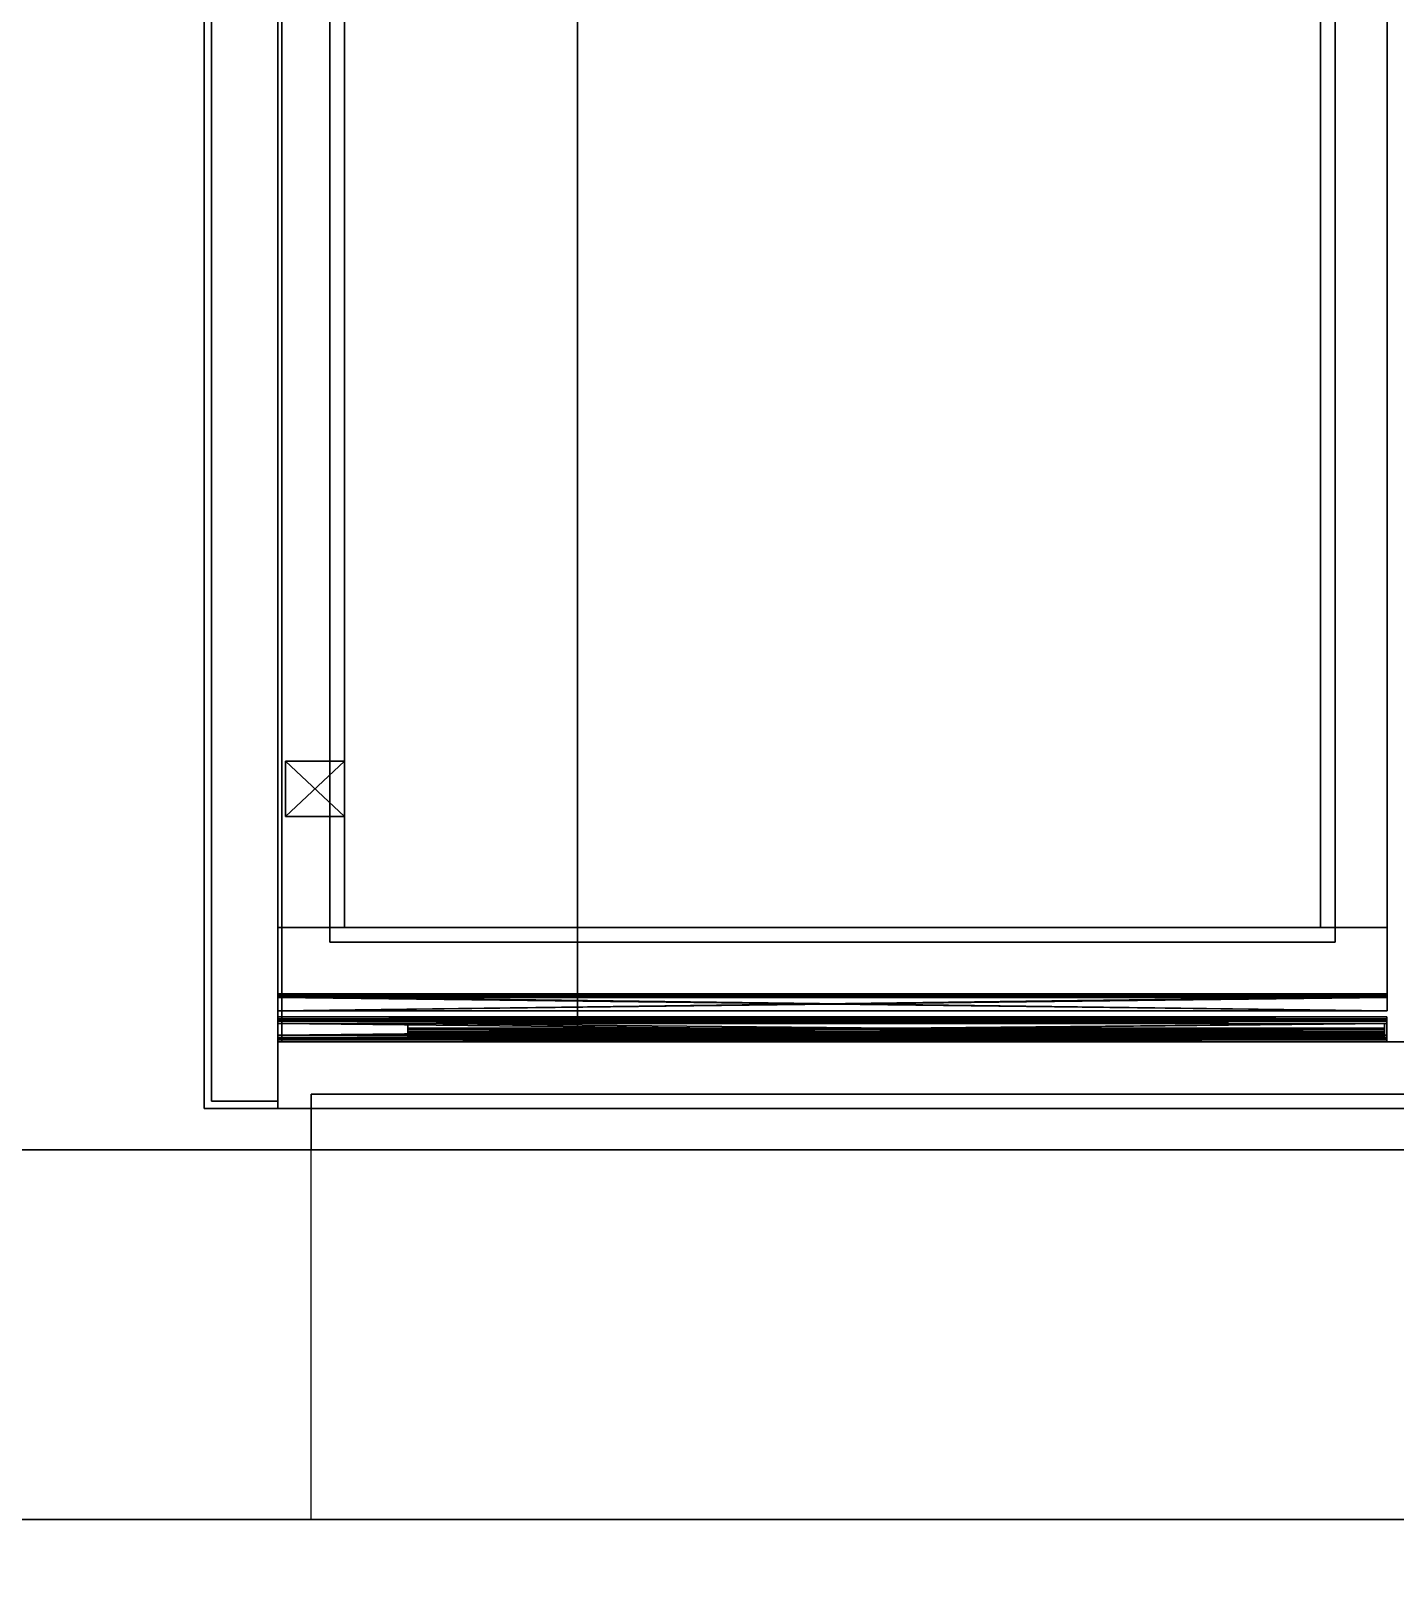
# Model space of a CAD drawing. Extents: x 0 to 4956, y -4930 to 0.
# Drawn here: x 4399.1 to 4768.2, y -4295.8 to -3878.3 of the extents above; entities that cross this region are included whole.
import ezdxf

# ---------------------------------------------------------------- set-up
doc = ezdxf.new("R2010")
doc.units = 0
for name, color, linetype in [('LAYER0', 7, 'CONTINUOUS'), ('LAYER1225', 45, 'CONTINUOUS'), ('LAYER1234', 45, 'CONTINUOUS'), ('LAYER1244', 45, 'CONTINUOUS'), ('LAYER1246', 45, 'CONTINUOUS'), ('LAYER1248', 45, 'CONTINUOUS'), ('LAYER1249', 7, 'CONTINUOUS'), ('LAYER1250', 7, 'CONTINUOUS'), ('LAYER1251', 253, 'CONTINUOUS'), ('LAYER1256', 7, 'CONTINUOUS'), ('LAYER1257', 254, 'CONTINUOUS'), ('LAYER1259', 7, 'CONTINUOUS'), ('LAYER1260', 7, 'CONTINUOUS'), ('LAYER27', 7, 'CONTINUOUS'), ('LAYER89', 7, 'CONTINUOUS')]:
    doc.layers.add(name, color=color, linetype=linetype)

msp = doc.modelspace()

# ---------------------------------------------------------------- linework, layer by layer
at = {"layer": 'LAYER0', "invisible_edges": 1}
for points in [[(4956, 0), (0, -4930), (0, 0), (4956, 0)], [(4956, -4930, 5), (0, 0, 5), (0, -4930, 5), (4956, -4930, 5)], [(0, 0, 5), (4956, -4930, 5), (4956, 0, 5), (0, 0, 5)], [(0, -4930), (4956, 0), (4956, -4930), (0, -4930)]]:
    msp.add_3dface(points, dxfattribs=at)
at = {"layer": 'LAYER1225', "invisible_edges": 1}
for points in [[(4816, -4169.844, 555), (4446, -3469.844, 555), (4816, -3469.844, 555), (4816, -4169.844, 555)], [(4446, -3469.844, 555), (4816, -4169.844, 555), (4446, -4169.844, 555), (4446, -3469.844, 555)], [(4446, -4169.844, 573), (4446, -3469.844, 555), (4446, -4169.844, 555), (4446, -4169.844, 573)], [(4446, -3469.844, 555), (4446, -4169.844, 573), (4446, -3469.844, 573), (4446, -3469.844, 555)], [(4446, -4169.844, 573), (4816, -3469.844, 573), (4446, -3469.844, 573), (4446, -4169.844, 573)], [(4816, -3469.844, 573), (4446, -4169.844, 573), (4816, -4169.844, 573), (4816, -3469.844, 573)], [(4816, -4169.844, 555), (4446, -4169.844, 573), (4446, -4169.844, 555), (4816, -4169.844, 555)], [(4446, -4169.844, 573), (4816, -4169.844, 555), (4816, -4169.844, 573), (4446, -4169.844, 573)]]:
    msp.add_3dface(points, dxfattribs=at)
at = {"layer": 'LAYER1234', "invisible_edges": 1}
for points in [[(4816, -4151.844, 306), (4466, -3487.844, 306), (4816, -3487.844, 306), (4816, -4151.844, 306)], [(4466, -3487.844, 306), (4816, -4151.844, 306), (4466, -4151.844, 306), (4466, -3487.844, 306)], [(4466, -4151.844, 324), (4466, -3487.844, 306), (4466, -4151.844, 306), (4466, -4151.844, 324)], [(4466, -3487.844, 306), (4466, -4151.844, 324), (4466, -3487.844, 324), (4466, -3487.844, 306)], [(4466, -4151.844, 324), (4816, -3487.844, 324), (4466, -3487.844, 324), (4466, -4151.844, 324)], [(4816, -3487.844, 324), (4466, -4151.844, 324), (4816, -4151.844, 324), (4816, -3487.844, 324)], [(4816, -4151.844, 306), (4466, -4151.844, 324), (4466, -4151.844, 306), (4816, -4151.844, 306)], [(4466, -4151.844, 324), (4816, -4151.844, 306), (4816, -4151.844, 324), (4466, -4151.844, 324)]]:
    msp.add_3dface(points, dxfattribs=at)
at = {"layer": 'LAYER1244', "invisible_edges": 1}
for points in [[(4816, -4151.844, 305), (4466, -4151.844, 555), (4816, -4151.844, 555), (4816, -4151.844, 305)], [(4466, -4151.844, 555), (4816, -4151.844, 305), (4466, -4151.844, 305), (4466, -4151.844, 555)], [(4816, -4151.844, 305), (4466, -4169.844, 305), (4466, -4151.844, 305), (4816, -4151.844, 305)], [(4466, -4169.844, 305), (4816, -4151.844, 305), (4816, -4169.844, 305), (4466, -4169.844, 305)], [(4466, -4169.844, 305), (4466, -4151.844, 555), (4466, -4151.844, 305), (4466, -4169.844, 305)], [(4466, -4151.844, 555), (4466, -4169.844, 305), (4466, -4169.844, 555), (4466, -4151.844, 555)], [(4816, -4169.844, 555), (4466, -4151.844, 555), (4466, -4169.844, 555), (4816, -4169.844, 555)], [(4466, -4151.844, 555), (4816, -4169.844, 555), (4816, -4151.844, 555), (4466, -4151.844, 555)], [(4466, -4169.844, 305), (4816, -4169.844, 555), (4466, -4169.844, 555), (4466, -4169.844, 305)], [(4816, -4169.844, 555), (4466, -4169.844, 305), (4816, -4169.844, 305), (4816, -4169.844, 555)]]:
    msp.add_3dface(points, dxfattribs=at)
at = {"layer": 'LAYER1246', "invisible_edges": 1}
for points in [[(4547, -4151.844, 536.5), (4467, -3487.844, 536.5), (4547, -3487.844, 536.5), (4547, -4151.844, 536.5)], [(4467, -3487.844, 536.5), (4547, -4151.844, 536.5), (4467, -4151.844, 536.5), (4467, -3487.844, 536.5)], [(4467, -4151.844, 554.5), (4467, -3487.844, 536.5), (4467, -4151.844, 536.5), (4467, -4151.844, 554.5)], [(4467, -3487.844, 536.5), (4467, -4151.844, 554.5), (4467, -3487.844, 554.5), (4467, -3487.844, 536.5)], [(4467, -4151.844, 554.5), (4547, -3487.844, 554.5), (4467, -3487.844, 554.5), (4467, -4151.844, 554.5)], [(4547, -3487.844, 554.5), (4467, -4151.844, 554.5), (4547, -4151.844, 554.5), (4547, -3487.844, 554.5)], [(4547, -3487.844, 554.5), (4547, -4151.844, 536.5), (4547, -3487.844, 536.5), (4547, -3487.844, 554.5)], [(4547, -4151.844, 536.5), (4547, -3487.844, 554.5), (4547, -4151.844, 554.5), (4547, -4151.844, 536.5)], [(4547, -4151.844, 536.5), (4467, -4151.844, 554.5), (4467, -4151.844, 536.5), (4547, -4151.844, 536.5)], [(4467, -4151.844, 554.5), (4547, -4151.844, 536.5), (4547, -4151.844, 554.5), (4467, -4151.844, 554.5)]]:
    msp.add_3dface(points, dxfattribs=at)
at = {"layer": 'LAYER1248', "invisible_edges": 1}
for points in [[(4448, -3471.844, 308), (4466, -4167.844, 308), (4448, -4167.844, 308), (4448, -3471.844, 308)], [(4466, -4167.844, 308), (4448, -3471.844, 308), (4466, -3471.844, 308), (4466, -4167.844, 308)], [(4466, -3471.844, 551), (4448, -4167.844, 551), (4466, -4167.844, 551), (4466, -3471.844, 551)], [(4448, -4167.844, 551), (4466, -3471.844, 551), (4448, -3471.844, 551), (4448, -4167.844, 551)], [(4448, -4167.844, 551), (4448, -3471.844, 308), (4448, -4167.844, 308), (4448, -4167.844, 551)], [(4448, -3471.844, 308), (4448, -4167.844, 551), (4448, -3471.844, 551), (4448, -3471.844, 308)], [(4466, -3471.844, 551), (4466, -4167.844, 308), (4466, -3471.844, 308), (4466, -3471.844, 551)], [(4466, -4167.844, 308), (4466, -3471.844, 551), (4466, -4167.844, 551), (4466, -4167.844, 308)], [(4448, -4167.844, 551), (4466, -4167.844, 308), (4466, -4167.844, 551), (4448, -4167.844, 551)], [(4466, -4167.844, 308), (4448, -4167.844, 551), (4448, -4167.844, 308), (4466, -4167.844, 308)]]:
    msp.add_3dface(points, dxfattribs=at)
at = {"layer": 'LAYER1249', "invisible_edges": 1}
for points in [[(4748, -4120.844, 330), (4766, -3518.844, 330), (4766, -4120.844, 330), (4748, -4120.844, 330)], [(4766, -3518.844, 330), (4748, -4120.844, 330), (4748, -3518.844, 330), (4766, -3518.844, 330)], [(4748, -3518.844, 530), (4766, -4120.844, 530), (4766, -3518.844, 530), (4748, -3518.844, 530)], [(4766, -4120.844, 530), (4748, -3518.844, 530), (4748, -4120.844, 530), (4766, -4120.844, 530)], [(4748, -4120.844, 330), (4748, -3518.844, 530), (4748, -3518.844, 330), (4748, -4120.844, 330)], [(4748, -3518.844, 530), (4748, -4120.844, 330), (4748, -4120.844, 530), (4748, -3518.844, 530)], [(4766, -4120.844, 530), (4766, -3518.844, 330), (4766, -3518.844, 530), (4766, -4120.844, 530)], [(4766, -3518.844, 330), (4766, -4120.844, 530), (4766, -4120.844, 330), (4766, -3518.844, 330)], [(4766, -4120.844, 530), (4748, -4120.844, 330), (4766, -4120.844, 330), (4766, -4120.844, 530)], [(4748, -4120.844, 330), (4766, -4120.844, 530), (4748, -4120.844, 530), (4748, -4120.844, 330)]]:
    msp.add_3dface(points, dxfattribs=at)
at = {"layer": 'LAYER1250', "invisible_edges": 1}
for points in [[(4466, -3518.844, 530), (4466, -4120.844, 330), (4466, -4120.844, 530), (4466, -3518.844, 530)], [(4466, -4120.844, 330), (4466, -3518.844, 530), (4466, -3518.844, 330), (4466, -4120.844, 330)], [(4484, -3518.844, 330), (4466, -4120.844, 330), (4466, -3518.844, 330), (4484, -3518.844, 330)], [(4466, -4120.844, 330), (4484, -3518.844, 330), (4484, -4120.844, 330), (4466, -4120.844, 330)], [(4484, -4120.844, 530), (4466, -3518.844, 530), (4466, -4120.844, 530), (4484, -4120.844, 530)], [(4466, -3518.844, 530), (4484, -4120.844, 530), (4484, -3518.844, 530), (4466, -3518.844, 530)], [(4484, -3518.844, 330), (4484, -4120.844, 530), (4484, -4120.844, 330), (4484, -3518.844, 330)], [(4484, -4120.844, 530), (4484, -3518.844, 330), (4484, -3518.844, 530), (4484, -4120.844, 530)], [(4484, -4120.844, 530), (4466, -4120.844, 330), (4484, -4120.844, 330), (4484, -4120.844, 530)], [(4466, -4120.844, 330), (4484, -4120.844, 530), (4466, -4120.844, 530), (4466, -4120.844, 330)]]:
    msp.add_3dface(points, dxfattribs=at)
at = {"layer": 'LAYER1251'}
for points in [[(4468, -4090.844, 415), (4468, -4075.844, 415), (4484, -4090.844, 415), (4468, -4090.844, 415)], [(4484, -4090.844, 415), (4468, -4075.844, 415), (4484, -4075.844, 415), (4484, -4090.844, 415)], [(4484, -4090.844, 430), (4484, -4075.844, 430), (4468, -4090.844, 430), (4484, -4090.844, 430)], [(4468, -4090.844, 430), (4484, -4075.844, 430), (4468, -4075.844, 430), (4468, -4090.844, 430)], [(4468, -4090.844, 415), (4468, -4090.844, 430), (4468, -4075.844, 415), (4468, -4090.844, 415)], [(4468, -4075.844, 415), (4468, -4090.844, 430), (4468, -4075.844, 430), (4468, -4075.844, 415)], [(4468, -4075.844, 415), (4468, -4075.844, 430), (4484, -4075.844, 415), (4468, -4075.844, 415)], [(4484, -4075.844, 415), (4468, -4075.844, 430), (4484, -4075.844, 430), (4484, -4075.844, 415)], [(4484, -4090.844, 415), (4484, -4075.844, 415), (4484, -4090.844, 430), (4484, -4090.844, 415)], [(4484, -4090.844, 430), (4484, -4075.844, 415), (4484, -4075.844, 430), (4484, -4090.844, 430)], [(4484, -4090.844, 415), (4484, -4090.844, 430), (4468, -4090.844, 415), (4484, -4090.844, 415)], [(4468, -4090.844, 415), (4484, -4090.844, 430), (4468, -4090.844, 430), (4468, -4090.844, 415)]]:
    msp.add_3dface(points, dxfattribs=at)
at = {"layer": 'LAYER1256', "invisible_edges": 1}
for points in [[(4466, -4138.844, 530), (4466, -4120.844, 330), (4466, -4138.844, 330), (4466, -4138.844, 530)], [(4466, -4120.844, 330), (4466, -4138.844, 530), (4466, -4120.844, 530), (4466, -4120.844, 330)], [(4466, -4120.844, 330), (4766, -4138.844, 330), (4466, -4138.844, 330), (4466, -4120.844, 330)], [(4766, -4138.844, 330), (4466, -4120.844, 330), (4766, -4120.844, 330), (4766, -4138.844, 330)], [(4766, -4120.844, 530), (4466, -4138.844, 530), (4766, -4138.844, 530), (4766, -4120.844, 530)], [(4466, -4138.844, 530), (4766, -4120.844, 530), (4466, -4120.844, 530), (4466, -4138.844, 530)], [(4466, -4120.844, 330), (4766, -4120.844, 530), (4766, -4120.844, 330), (4466, -4120.844, 330)], [(4766, -4120.844, 530), (4466, -4120.844, 330), (4466, -4120.844, 530), (4766, -4120.844, 530)], [(4766, -4120.844, 530), (4766, -4138.844, 330), (4766, -4120.844, 330), (4766, -4120.844, 530)], [(4766, -4138.844, 330), (4766, -4120.844, 530), (4766, -4138.844, 530), (4766, -4138.844, 330)], [(4466, -4138.844, 530), (4766, -4138.844, 330), (4766, -4138.844, 530), (4466, -4138.844, 530)], [(4766, -4138.844, 330), (4466, -4138.844, 530), (4466, -4138.844, 330), (4766, -4138.844, 330)]]:
    msp.add_3dface(points, dxfattribs=at)
at = {"layer": 'LAYER1257'}
for points in [[(4466, -4138.894, 419.3), (4766, -4138.894, 419.3), (4766, -4139.094, 418.74), (4466, -4138.894, 419.3)], [(4466, -4138.894, 419.3), (4766, -4139.094, 418.74), (4466, -4139.094, 418.74), (4466, -4138.894, 419.3)], [(4466, -4139.094, 441.74), (4766, -4139.094, 441.74), (4766, -4138.894, 441.19), (4466, -4139.094, 441.74)], [(4466, -4139.094, 441.74), (4766, -4138.894, 441.19), (4466, -4138.894, 441.19), (4466, -4139.094, 441.74)], [(4466, -4138.894, 419.3), (4466, -4138.894, 441.19), (4766, -4138.894, 441.19), (4466, -4138.894, 419.3)], [(4466, -4138.894, 419.3), (4766, -4138.894, 441.19), (4766, -4138.894, 419.3), (4466, -4138.894, 419.3)], [(4466, -4139.094, 418.74), (4766, -4139.094, 418.74), (4766, -4139.574, 418.5), (4466, -4139.094, 418.74)], [(4466, -4139.094, 418.74), (4766, -4139.574, 418.5), (4466, -4139.574, 418.5), (4466, -4139.094, 418.74)], [(4466, -4139.574, 441.98), (4766, -4139.574, 441.98), (4766, -4139.094, 441.74), (4466, -4139.574, 441.98)], [(4466, -4139.574, 441.98), (4766, -4139.094, 441.74), (4466, -4139.094, 441.74), (4466, -4139.574, 441.98)], [(4466, -4143.394, 418.5), (4466, -4139.574, 418.5), (4766, -4139.574, 418.5), (4466, -4143.394, 418.5)], [(4466, -4143.394, 418.5), (4766, -4139.574, 418.5), (4766, -4143.394, 418.5), (4466, -4143.394, 418.5)], [(4466, -4139.574, 441.98), (4466, -4143.394, 441.98), (4766, -4143.394, 441.98), (4466, -4139.574, 441.98)], [(4466, -4139.574, 441.98), (4766, -4143.394, 441.98), (4766, -4139.574, 441.98), (4466, -4139.574, 441.98)], [(4466, -4139.784, 419.53), (4466, -4143.394, 419.53), (4766, -4143.394, 419.53), (4466, -4139.784, 419.53)], [(4466, -4139.784, 419.53), (4766, -4143.394, 419.53), (4766, -4139.784, 419.53), (4466, -4139.784, 419.53)], [(4466, -4139.784, 440.94), (4466, -4139.784, 419.53), (4766, -4139.784, 419.53), (4466, -4139.784, 440.94)], [(4466, -4139.784, 440.94), (4766, -4139.784, 419.53), (4766, -4139.784, 440.94), (4466, -4139.784, 440.94)], [(4466, -4143.394, 440.94), (4466, -4139.784, 440.94), (4766, -4139.784, 440.94), (4466, -4143.394, 440.94)], [(4466, -4143.394, 440.94), (4766, -4139.784, 440.94), (4766, -4143.394, 440.94), (4466, -4143.394, 440.94)], [(4466, -4143.394, 419.53), (4466, -4143.394, 418.5), (4766, -4143.394, 418.5), (4466, -4143.394, 419.53)], [(4466, -4143.394, 419.53), (4766, -4143.394, 418.5), (4766, -4143.394, 419.53), (4466, -4143.394, 419.53)], [(4466, -4143.394, 441.98), (4466, -4143.394, 440.94), (4766, -4143.394, 440.94), (4466, -4143.394, 441.98)], [(4466, -4143.394, 441.98), (4766, -4143.394, 440.94), (4766, -4143.394, 441.98), (4466, -4143.394, 441.98)]]:
    msp.add_3dface(points, dxfattribs=at)
at = {"layer": 'LAYER1259'}
for points in [[(4765.99, -4145.034, 413.7), (4466, -4145.034, 413.7), (4466, -4145.564, 412.14), (4765.99, -4145.034, 413.7)], [(4765.99, -4145.034, 413.7), (4466, -4145.564, 412.14), (4765.99, -4145.564, 412.14), (4765.99, -4145.034, 413.7)], [(4466, -4145.034, 415.9), (4466, -4145.034, 413.7), (4765.99, -4145.034, 413.7), (4466, -4145.034, 415.9)], [(4466, -4145.034, 415.9), (4765.99, -4145.034, 413.7), (4765.99, -4145.034, 415.9), (4466, -4145.034, 415.9)], [(4466, -4145.924, 415.9), (4466, -4145.034, 415.9), (4765.99, -4145.034, 415.9), (4466, -4145.924, 415.9)], [(4466, -4145.924, 415.9), (4765.99, -4145.034, 415.9), (4765.99, -4145.924, 415.9), (4466, -4145.924, 415.9)], [(4466, -4145.034, 451), (4466, -4145.924, 451), (4765.99, -4145.924, 451), (4466, -4145.034, 451)], [(4466, -4145.034, 451), (4765.99, -4145.924, 451), (4765.99, -4145.034, 451), (4466, -4145.034, 451)], [(4466, -4145.034, 454.3), (4466, -4145.034, 451), (4765.99, -4145.034, 451), (4466, -4145.034, 454.3)], [(4466, -4145.034, 454.3), (4765.99, -4145.034, 451), (4765.99, -4145.034, 454.3), (4466, -4145.034, 454.3)], [(4765.99, -4145.564, 455.85), (4466, -4145.564, 455.85), (4466, -4145.034, 454.3), (4765.99, -4145.564, 455.85)], [(4765.99, -4145.564, 455.85), (4466, -4145.034, 454.3), (4765.99, -4145.034, 454.3), (4765.99, -4145.564, 455.85)], [(4466, -4145.034, 451), (4765.99, -4145.034, 451), (4765.99, -4145.924, 451), (4466, -4145.034, 451)], [(4466, -4145.034, 454.3), (4765.99, -4145.034, 454.3), (4765.99, -4145.034, 451), (4466, -4145.034, 454.3)], [(4765.99, -4145.564, 455.85), (4765.99, -4145.034, 454.3), (4466, -4145.034, 454.3), (4765.99, -4145.564, 455.85)], [(4765.99, -4145.564, 455.85), (4466, -4145.034, 454.3), (4466, -4145.564, 455.85), (4765.99, -4145.564, 455.85)], [(4466, -4145.034, 454.3), (4765.99, -4145.034, 451), (4466, -4145.034, 451), (4466, -4145.034, 454.3)], [(4466, -4145.034, 451), (4765.99, -4145.924, 451), (4466, -4145.924, 451), (4466, -4145.034, 451)], [(4466, -4145.924, 415.9), (4765.99, -4145.034, 415.9), (4466, -4145.034, 415.9), (4466, -4145.924, 415.9)], [(4466, -4145.034, 415.9), (4765.99, -4145.034, 413.7), (4466, -4145.034, 413.7), (4466, -4145.034, 415.9)], [(4765.99, -4145.034, 413.7), (4466, -4145.564, 412.14), (4466, -4145.034, 413.7), (4765.99, -4145.034, 413.7)], [(4466, -4145.924, 415.9), (4765.99, -4145.924, 415.9), (4765.99, -4145.034, 415.9), (4466, -4145.924, 415.9)], [(4466, -4145.034, 415.9), (4765.99, -4145.034, 415.9), (4765.99, -4145.034, 413.7), (4466, -4145.034, 415.9)], [(4765.99, -4145.034, 413.7), (4765.99, -4145.564, 412.14), (4466, -4145.564, 412.14), (4765.99, -4145.034, 413.7)], [(4765.99, -4145.564, 412.14), (4466, -4145.564, 412.14), (4466, -4146.824, 411.5), (4765.99, -4145.564, 412.14)], [(4765.99, -4145.564, 412.14), (4466, -4146.824, 411.5), (4765.99, -4146.824, 411.5), (4765.99, -4145.564, 412.14)], [(4466, -4146.824, 456.5), (4466, -4145.564, 455.85), (4765.99, -4145.564, 455.85), (4466, -4146.824, 456.5)], [(4466, -4146.824, 456.5), (4765.99, -4145.564, 455.85), (4765.99, -4146.824, 456.5), (4466, -4146.824, 456.5)], [(4466, -4146.824, 456.5), (4765.99, -4146.824, 456.5), (4765.99, -4145.564, 455.85), (4466, -4146.824, 456.5)], [(4466, -4146.824, 456.5), (4765.99, -4145.564, 455.85), (4466, -4145.564, 455.85), (4466, -4146.824, 456.5)], [(4765.99, -4145.564, 412.14), (4466, -4146.824, 411.5), (4466, -4145.564, 412.14), (4765.99, -4145.564, 412.14)], [(4765.99, -4145.564, 412.14), (4765.99, -4146.824, 411.5), (4466, -4146.824, 411.5), (4765.99, -4145.564, 412.14)], [(4466, -4145.924, 413.7), (4765.99, -4145.924, 413.7), (4765.99, -4146.194, 412.92), (4466, -4145.924, 413.7)], [(4466, -4145.924, 413.7), (4765.99, -4146.194, 412.92), (4466, -4146.194, 412.92), (4466, -4145.924, 413.7)], [(4466, -4145.924, 413.7), (4466, -4145.924, 415.9), (4765.99, -4145.924, 415.9), (4466, -4145.924, 413.7)], [(4466, -4145.924, 413.7), (4765.99, -4145.924, 415.9), (4765.99, -4145.924, 413.7), (4466, -4145.924, 413.7)], [(4466, -4146.194, 455.08), (4765.99, -4146.194, 455.08), (4765.99, -4145.924, 454.3), (4466, -4146.194, 455.08)], [(4466, -4146.194, 455.08), (4765.99, -4145.924, 454.3), (4466, -4145.924, 454.3), (4466, -4146.194, 455.08)], [(4466, -4145.924, 451), (4466, -4145.924, 454.3), (4765.99, -4145.924, 454.3), (4466, -4145.924, 451)], [(4466, -4145.924, 451), (4765.99, -4145.924, 454.3), (4765.99, -4145.924, 451), (4466, -4145.924, 451)], [(4466, -4145.924, 451), (4765.99, -4145.924, 451), (4765.99, -4145.924, 454.3), (4466, -4145.924, 451)], [(4466, -4146.194, 455.08), (4765.99, -4145.924, 454.3), (4765.99, -4146.194, 455.08), (4466, -4146.194, 455.08)], [(4466, -4145.924, 451), (4765.99, -4145.924, 454.3), (4466, -4145.924, 454.3), (4466, -4145.924, 451)], [(4466, -4146.194, 455.08), (4466, -4145.924, 454.3), (4765.99, -4145.924, 454.3), (4466, -4146.194, 455.08)], [(4466, -4145.924, 413.7), (4765.99, -4145.924, 415.9), (4466, -4145.924, 415.9), (4466, -4145.924, 413.7)], [(4466, -4145.924, 413.7), (4466, -4146.194, 412.92), (4765.99, -4146.194, 412.92), (4466, -4145.924, 413.7)], [(4466, -4145.924, 413.7), (4765.99, -4145.924, 413.7), (4765.99, -4145.924, 415.9), (4466, -4145.924, 413.7)], [(4466, -4145.924, 413.7), (4765.99, -4146.194, 412.92), (4765.99, -4145.924, 413.7), (4466, -4145.924, 413.7)], [(4466, -4146.194, 412.92), (4765.99, -4146.194, 412.92), (4765.99, -4146.824, 412.6), (4466, -4146.194, 412.92)], [(4466, -4146.194, 412.92), (4765.99, -4146.824, 412.6), (4466, -4146.824, 412.6), (4466, -4146.194, 412.92)], [(4466, -4146.824, 455.4), (4765.99, -4146.824, 455.4), (4765.99, -4146.194, 455.08), (4466, -4146.824, 455.4)], [(4466, -4146.824, 455.4), (4765.99, -4146.194, 455.08), (4466, -4146.194, 455.08), (4466, -4146.824, 455.4)], [(4466, -4146.824, 455.4), (4765.99, -4146.194, 455.08), (4765.99, -4146.824, 455.4), (4466, -4146.824, 455.4)], [(4466, -4146.824, 455.4), (4466, -4146.194, 455.08), (4765.99, -4146.194, 455.08), (4466, -4146.824, 455.4)], [(4466, -4146.194, 412.92), (4466, -4146.824, 412.6), (4765.99, -4146.824, 412.6), (4466, -4146.194, 412.92)], [(4466, -4146.194, 412.92), (4765.99, -4146.824, 412.6), (4765.99, -4146.194, 412.92), (4466, -4146.194, 412.92)], [(4466, -4150.044, 412.6), (4466, -4146.824, 412.6), (4765.99, -4146.824, 412.6), (4466, -4150.044, 412.6)], [(4466, -4150.044, 412.6), (4765.99, -4146.824, 412.6), (4765.99, -4150.044, 412.6), (4466, -4150.044, 412.6)], [(4466, -4146.824, 411.5), (4466, -4150.044, 411.5), (4765.99, -4150.044, 411.5), (4466, -4146.824, 411.5)], [(4466, -4146.824, 411.5), (4765.99, -4150.044, 411.5), (4765.99, -4146.824, 411.5), (4466, -4146.824, 411.5)], [(4466, -4146.824, 455.4), (4466, -4150.044, 455.4), (4765.99, -4150.044, 455.4), (4466, -4146.824, 455.4)], [(4466, -4146.824, 455.4), (4765.99, -4150.044, 455.4), (4765.99, -4146.824, 455.4), (4466, -4146.824, 455.4)], [(4466, -4150.044, 456.5), (4466, -4146.824, 456.5), (4765.99, -4146.824, 456.5), (4466, -4150.044, 456.5)], [(4466, -4150.044, 456.5), (4765.99, -4146.824, 456.5), (4765.99, -4150.044, 456.5), (4466, -4150.044, 456.5)], [(4466, -4150.044, 456.5), (4765.99, -4150.044, 456.5), (4765.99, -4146.824, 456.5), (4466, -4150.044, 456.5)], [(4466, -4146.824, 455.4), (4765.99, -4146.824, 455.4), (4765.99, -4150.044, 455.4), (4466, -4146.824, 455.4)], [(4466, -4150.044, 456.5), (4765.99, -4146.824, 456.5), (4466, -4146.824, 456.5), (4466, -4150.044, 456.5)], [(4466, -4146.824, 455.4), (4765.99, -4150.044, 455.4), (4466, -4150.044, 455.4), (4466, -4146.824, 455.4)], [(4466, -4150.044, 412.6), (4765.99, -4146.824, 412.6), (4466, -4146.824, 412.6), (4466, -4150.044, 412.6)], [(4466, -4146.824, 411.5), (4765.99, -4150.044, 411.5), (4466, -4150.044, 411.5), (4466, -4146.824, 411.5)], [(4466, -4150.044, 412.6), (4765.99, -4150.044, 412.6), (4765.99, -4146.824, 412.6), (4466, -4150.044, 412.6)], [(4466, -4146.824, 411.5), (4765.99, -4146.824, 411.5), (4765.99, -4150.044, 411.5), (4466, -4146.824, 411.5)], [(4765.34, -4146.814, 415.69), (4501.16, -4146.814, 415.69), (4501.16, -4149.354, 415.29), (4765.34, -4146.814, 415.69)], [(4765.34, -4146.814, 415.69), (4501.16, -4149.354, 415.29), (4765.34, -4149.354, 415.29), (4765.34, -4146.814, 415.69)], [(4765.34, -4146.874, 416.72), (4501.16, -4146.874, 416.72), (4501.16, -4146.814, 415.69), (4765.34, -4146.874, 416.72)], [(4765.34, -4146.874, 416.72), (4501.16, -4146.814, 415.69), (4765.34, -4146.814, 415.69), (4765.34, -4146.874, 416.72)], [(4765.34, -4146.814, 441.9), (4501.16, -4146.814, 441.9), (4501.16, -4146.874, 440.87), (4765.34, -4146.814, 441.9)], [(4765.34, -4146.814, 441.9), (4501.16, -4146.874, 440.87), (4765.34, -4146.874, 440.87), (4765.34, -4146.814, 441.9)], [(4765.34, -4149.354, 442.3), (4501.16, -4149.354, 442.3), (4501.16, -4146.814, 441.9), (4765.34, -4149.354, 442.3)], [(4765.34, -4149.354, 442.3), (4501.16, -4146.814, 441.9), (4765.34, -4146.814, 441.9), (4765.34, -4149.354, 442.3)], [(4765.34, -4149.354, 442.3), (4501.16, -4146.814, 441.9), (4501.16, -4149.354, 442.3), (4765.34, -4149.354, 442.3)], [(4765.34, -4146.814, 441.9), (4501.16, -4146.874, 440.87), (4501.16, -4146.814, 441.9), (4765.34, -4146.814, 441.9)], [(4765.34, -4146.814, 415.69), (4501.16, -4149.354, 415.29), (4501.16, -4146.814, 415.69), (4765.34, -4146.814, 415.69)], [(4765.34, -4146.874, 416.72), (4501.16, -4146.814, 415.69), (4501.16, -4146.874, 416.72), (4765.34, -4146.874, 416.72)], [(4765.34, -4146.814, 441.9), (4765.34, -4146.874, 440.87), (4501.16, -4146.874, 440.87), (4765.34, -4146.814, 441.9)], [(4765.34, -4149.354, 442.3), (4765.34, -4146.814, 441.9), (4501.16, -4146.814, 441.9), (4765.34, -4149.354, 442.3)], [(4765.34, -4146.814, 415.69), (4765.34, -4149.354, 415.29), (4501.16, -4149.354, 415.29), (4765.34, -4146.814, 415.69)], [(4765.34, -4146.874, 416.72), (4765.34, -4146.814, 415.69), (4501.16, -4146.814, 415.69), (4765.34, -4146.874, 416.72)], [(4765.34, -4149.414, 416.33), (4501.16, -4149.414, 416.33), (4501.16, -4146.874, 416.72), (4765.34, -4149.414, 416.33)], [(4765.34, -4149.414, 416.33), (4501.16, -4146.874, 416.72), (4765.34, -4146.874, 416.72), (4765.34, -4149.414, 416.33)], [(4765.34, -4146.874, 440.87), (4501.16, -4146.874, 440.87), (4501.16, -4149.374, 441.26), (4765.34, -4146.874, 440.87)], [(4765.34, -4146.874, 440.87), (4501.16, -4149.374, 441.26), (4765.34, -4149.374, 441.26), (4765.34, -4146.874, 440.87)], [(4765.34, -4146.874, 440.87), (4501.16, -4149.374, 441.26), (4501.16, -4146.874, 440.87), (4765.34, -4146.874, 440.87)], [(4765.34, -4149.414, 416.33), (4501.16, -4146.874, 416.72), (4501.16, -4149.414, 416.33), (4765.34, -4149.414, 416.33)], [(4765.34, -4146.874, 440.87), (4765.34, -4149.374, 441.26), (4501.16, -4149.374, 441.26), (4765.34, -4146.874, 440.87)], [(4765.34, -4149.414, 416.33), (4765.34, -4146.874, 416.72), (4501.16, -4146.874, 416.72), (4765.34, -4149.414, 416.33)], [(4765.34, -4148.114, 422.28), (4501.16, -4148.114, 422.28), (4501.16, -4148.504, 420.82), (4765.34, -4148.114, 422.28)], [(4765.34, -4148.114, 422.28), (4501.16, -4148.504, 420.82), (4765.34, -4148.504, 420.82), (4765.34, -4148.114, 422.28)], [(4765.34, -4148.114, 422.28), (4765.34, -4148.114, 428.15), (4501.16, -4148.114, 428.15), (4765.34, -4148.114, 422.28)], [(4765.34, -4148.114, 422.28), (4501.16, -4148.114, 428.15), (4501.16, -4148.114, 422.28), (4765.34, -4148.114, 422.28)], [(4765.34, -4148.504, 429.62), (4501.16, -4148.504, 429.62), (4501.16, -4148.114, 428.15), (4765.34, -4148.504, 429.62)], [(4765.34, -4148.504, 429.62), (4501.16, -4148.114, 428.15), (4765.34, -4148.114, 428.15), (4765.34, -4148.504, 429.62)], [(4765.34, -4148.504, 429.62), (4501.16, -4148.114, 428.15), (4501.16, -4148.504, 429.62), (4765.34, -4148.504, 429.62)], [(4765.34, -4148.114, 422.28), (4501.16, -4148.114, 422.28), (4501.16, -4148.114, 428.15), (4765.34, -4148.114, 422.28)], [(4765.34, -4148.114, 422.28), (4501.16, -4148.504, 420.82), (4501.16, -4148.114, 422.28), (4765.34, -4148.114, 422.28)], [(4765.34, -4148.114, 422.28), (4501.16, -4148.114, 428.15), (4765.34, -4148.114, 428.15), (4765.34, -4148.114, 422.28)], [(4765.34, -4148.504, 429.62), (4765.34, -4148.114, 428.15), (4501.16, -4148.114, 428.15), (4765.34, -4148.504, 429.62)], [(4765.34, -4148.114, 422.28), (4765.34, -4148.504, 420.82), (4501.16, -4148.504, 420.82), (4765.34, -4148.114, 422.28)], [(4765.34, -4148.504, 420.82), (4501.16, -4148.504, 420.82), (4501.16, -4149.544, 419.85), (4765.34, -4148.504, 420.82)], [(4765.34, -4148.504, 420.82), (4501.16, -4149.544, 419.85), (4765.34, -4149.544, 419.85), (4765.34, -4148.504, 420.82)], [(4765.34, -4149.544, 438.18), (4501.16, -4149.544, 438.18), (4501.16, -4148.504, 429.62), (4765.34, -4149.544, 438.18)], [(4765.34, -4149.544, 438.18), (4501.16, -4148.504, 429.62), (4765.34, -4148.504, 429.62), (4765.34, -4149.544, 438.18)], [(4765.34, -4149.544, 438.18), (4501.16, -4148.504, 429.62), (4501.16, -4149.544, 438.18), (4765.34, -4149.544, 438.18)], [(4765.34, -4148.504, 420.82), (4501.16, -4149.544, 419.85), (4501.16, -4148.504, 420.82), (4765.34, -4148.504, 420.82)], [(4765.34, -4149.544, 438.18), (4765.34, -4148.504, 429.62), (4501.16, -4148.504, 429.62), (4765.34, -4149.544, 438.18)], [(4765.34, -4148.504, 420.82), (4765.34, -4149.544, 419.85), (4501.16, -4149.544, 419.85), (4765.34, -4148.504, 420.82)], [(4501.16, -4149.244, 429.04), (4765.34, -4149.244, 429.04), (4765.34, -4149.014, 428.15), (4501.16, -4149.244, 429.04)], [(4501.16, -4149.244, 429.04), (4765.34, -4149.014, 428.15), (4501.16, -4149.014, 428.15), (4501.16, -4149.244, 429.04)], [(4765.34, -4149.014, 428.15), (4765.34, -4149.014, 422.28), (4501.16, -4149.014, 422.28), (4765.34, -4149.014, 428.15)], [(4765.34, -4149.014, 428.15), (4501.16, -4149.014, 422.28), (4501.16, -4149.014, 428.15), (4765.34, -4149.014, 428.15)], [(4501.16, -4149.014, 422.28), (4765.34, -4149.014, 422.28), (4765.34, -4149.244, 421.39), (4501.16, -4149.014, 422.28)], [(4501.16, -4149.014, 422.28), (4765.34, -4149.244, 421.39), (4501.16, -4149.244, 421.39), (4501.16, -4149.014, 422.28)], [(4501.16, -4149.244, 429.04), (4501.16, -4149.014, 428.15), (4765.34, -4149.014, 428.15), (4501.16, -4149.244, 429.04)], [(4765.34, -4149.014, 428.15), (4501.16, -4149.014, 428.15), (4501.16, -4149.014, 422.28), (4765.34, -4149.014, 428.15)], [(4501.16, -4149.014, 422.28), (4501.16, -4149.244, 421.39), (4765.34, -4149.244, 421.39), (4501.16, -4149.014, 422.28)], [(4765.34, -4149.014, 428.15), (4501.16, -4149.014, 422.28), (4765.34, -4149.014, 422.28), (4765.34, -4149.014, 428.15)], [(4501.16, -4149.244, 429.04), (4765.34, -4149.014, 428.15), (4765.34, -4149.244, 429.04), (4501.16, -4149.244, 429.04)], [(4501.16, -4149.014, 422.28), (4765.34, -4149.244, 421.39), (4765.34, -4149.014, 422.28), (4501.16, -4149.014, 422.28)], [(4501.16, -4149.874, 429.63), (4765.34, -4149.874, 429.63), (4765.34, -4149.244, 429.04), (4501.16, -4149.874, 429.63)], [(4501.16, -4149.874, 429.63), (4765.34, -4149.244, 429.04), (4501.16, -4149.244, 429.04), (4501.16, -4149.874, 429.63)], [(4501.16, -4149.244, 421.39), (4765.34, -4149.244, 421.39), (4765.34, -4149.874, 420.81), (4501.16, -4149.244, 421.39)], [(4501.16, -4149.244, 421.39), (4765.34, -4149.874, 420.81), (4501.16, -4149.874, 420.81), (4501.16, -4149.244, 421.39)], [(4501.16, -4149.874, 429.63), (4501.16, -4149.244, 429.04), (4765.34, -4149.244, 429.04), (4501.16, -4149.874, 429.63)], [(4501.16, -4149.244, 421.39), (4501.16, -4149.874, 420.81), (4765.34, -4149.874, 420.81), (4501.16, -4149.244, 421.39)], [(4501.16, -4149.874, 429.63), (4765.34, -4149.244, 429.04), (4765.34, -4149.874, 429.63), (4501.16, -4149.874, 429.63)], [(4501.16, -4149.244, 421.39), (4765.34, -4149.874, 420.81), (4765.34, -4149.244, 421.39), (4501.16, -4149.244, 421.39)], [(4765.34, -4150.344, 441.83), (4501.16, -4150.344, 441.83), (4501.16, -4149.354, 442.3), (4765.34, -4150.344, 441.83)], [(4765.34, -4150.344, 441.83), (4501.16, -4149.354, 442.3), (4765.34, -4149.354, 442.3), (4765.34, -4150.344, 441.83)], [(4765.34, -4150.374, 415.73), (4765.34, -4149.354, 415.29), (4501.16, -4149.354, 415.29), (4765.34, -4150.374, 415.73)], [(4765.34, -4150.374, 415.73), (4501.16, -4149.354, 415.29), (4501.16, -4150.374, 415.73), (4765.34, -4150.374, 415.73)], [(4765.34, -4150.344, 441.83), (4501.16, -4149.354, 442.3), (4501.16, -4150.344, 441.83), (4765.34, -4150.344, 441.83)], [(4765.34, -4150.374, 415.73), (4501.16, -4150.374, 415.73), (4501.16, -4149.354, 415.29), (4765.34, -4150.374, 415.73)], [(4765.34, -4150.344, 441.83), (4765.34, -4149.354, 442.3), (4501.16, -4149.354, 442.3), (4765.34, -4150.344, 441.83)], [(4765.34, -4150.374, 415.73), (4501.16, -4149.354, 415.29), (4765.34, -4149.354, 415.29), (4765.34, -4150.374, 415.73)], [(4765.34, -4149.714, 441.09), (4765.34, -4149.374, 441.26), (4501.16, -4149.374, 441.26), (4765.34, -4149.714, 441.09)], [(4765.34, -4149.714, 441.09), (4501.16, -4149.374, 441.26), (4501.16, -4149.714, 441.09), (4765.34, -4149.714, 441.09)], [(4765.34, -4149.714, 441.09), (4501.16, -4149.714, 441.09), (4501.16, -4149.374, 441.26), (4765.34, -4149.714, 441.09)], [(4765.34, -4149.714, 441.09), (4501.16, -4149.374, 441.26), (4765.34, -4149.374, 441.26), (4765.34, -4149.714, 441.09)], [(4501.16, -4149.414, 416.33), (4765.34, -4149.414, 416.33), (4765.34, -4149.744, 416.47), (4501.16, -4149.414, 416.33)], [(4501.16, -4149.414, 416.33), (4765.34, -4149.744, 416.47), (4501.16, -4149.744, 416.47), (4501.16, -4149.414, 416.33)], [(4501.16, -4149.414, 416.33), (4501.16, -4149.744, 416.47), (4765.34, -4149.744, 416.47), (4501.16, -4149.414, 416.33)], [(4501.16, -4149.414, 416.33), (4765.34, -4149.744, 416.47), (4765.34, -4149.414, 416.33), (4501.16, -4149.414, 416.33)], [(4765.34, -4149.764, 419.65), (4765.34, -4149.544, 419.85), (4501.16, -4149.544, 419.85), (4765.34, -4149.764, 419.65)], [(4765.34, -4149.764, 419.65), (4501.16, -4149.544, 419.85), (4501.16, -4149.764, 419.65), (4765.34, -4149.764, 419.65)], [(4501.16, -4149.544, 438.18), (4765.34, -4149.544, 438.18), (4765.34, -4149.764, 438.39), (4501.16, -4149.544, 438.18)], [(4501.16, -4149.544, 438.18), (4765.34, -4149.764, 438.39), (4501.16, -4149.764, 438.39), (4501.16, -4149.544, 438.18)], [(4501.16, -4149.544, 438.18), (4501.16, -4149.764, 438.39), (4765.34, -4149.764, 438.39), (4501.16, -4149.544, 438.18)], [(4765.34, -4149.764, 419.65), (4501.16, -4149.764, 419.65), (4501.16, -4149.544, 419.85), (4765.34, -4149.764, 419.65)], [(4501.16, -4149.544, 438.18), (4765.34, -4149.764, 438.39), (4765.34, -4149.544, 438.18), (4501.16, -4149.544, 438.18)], [(4765.34, -4149.764, 419.65), (4501.16, -4149.544, 419.85), (4765.34, -4149.544, 419.85), (4765.34, -4149.764, 419.65)], [(4501.16, -4149.854, 440.7), (4765.34, -4149.854, 440.7), (4765.34, -4149.714, 441.09), (4501.16, -4149.854, 440.7)], [(4501.16, -4149.854, 440.7), (4765.34, -4149.714, 441.09), (4501.16, -4149.714, 441.09), (4501.16, -4149.854, 440.7)], [(4501.16, -4149.854, 440.7), (4501.16, -4149.714, 441.09), (4765.34, -4149.714, 441.09), (4501.16, -4149.854, 440.7)], [(4501.16, -4149.854, 440.7), (4765.34, -4149.714, 441.09), (4765.34, -4149.854, 440.7), (4501.16, -4149.854, 440.7)], [(4765.34, -4149.744, 416.47), (4765.34, -4149.854, 416.85), (4501.16, -4149.854, 416.85), (4765.34, -4149.744, 416.47)], [(4765.34, -4149.744, 416.47), (4501.16, -4149.854, 416.85), (4501.16, -4149.744, 416.47), (4765.34, -4149.744, 416.47)], [(4765.34, -4149.744, 416.47), (4501.16, -4149.744, 416.47), (4501.16, -4149.854, 416.85), (4765.34, -4149.744, 416.47)], [(4765.34, -4149.744, 416.47), (4501.16, -4149.854, 416.85), (4765.34, -4149.854, 416.85), (4765.34, -4149.744, 416.47)], [(4501.16, -4149.854, 419.34), (4765.34, -4149.854, 419.34), (4765.34, -4149.764, 419.65), (4501.16, -4149.854, 419.34)], [(4501.16, -4149.854, 419.34), (4765.34, -4149.764, 419.65), (4501.16, -4149.764, 419.65), (4501.16, -4149.854, 419.34)], [(4501.16, -4149.764, 438.39), (4765.34, -4149.764, 438.39), (4765.34, -4149.854, 438.7), (4501.16, -4149.764, 438.39)], [(4501.16, -4149.764, 438.39), (4765.34, -4149.854, 438.7), (4501.16, -4149.854, 438.7), (4501.16, -4149.764, 438.39)], [(4501.16, -4149.764, 438.39), (4501.16, -4149.854, 438.7), (4765.34, -4149.854, 438.7), (4501.16, -4149.764, 438.39)], [(4501.16, -4149.854, 419.34), (4501.16, -4149.764, 419.65), (4765.34, -4149.764, 419.65), (4501.16, -4149.854, 419.34)], [(4501.16, -4149.764, 438.39), (4765.34, -4149.854, 438.7), (4765.34, -4149.764, 438.39), (4501.16, -4149.764, 438.39)], [(4501.16, -4149.854, 419.34), (4765.34, -4149.764, 419.65), (4765.34, -4149.854, 419.34), (4501.16, -4149.854, 419.34)], [(4765.34, -4149.854, 416.85), (4765.34, -4149.854, 419.34), (4501.16, -4149.854, 419.34), (4765.34, -4149.854, 416.85)], [(4765.34, -4149.854, 416.85), (4501.16, -4149.854, 419.34), (4501.16, -4149.854, 416.85), (4765.34, -4149.854, 416.85)], [(4765.34, -4149.854, 438.7), (4765.34, -4149.854, 440.7), (4501.16, -4149.854, 440.7), (4765.34, -4149.854, 438.7)], [(4765.34, -4149.854, 438.7), (4501.16, -4149.854, 440.7), (4501.16, -4149.854, 438.7), (4765.34, -4149.854, 438.7)], [(4765.34, -4149.854, 438.7), (4501.16, -4149.854, 438.7), (4501.16, -4149.854, 440.7), (4765.34, -4149.854, 438.7)], [(4765.34, -4149.854, 416.85), (4501.16, -4149.854, 416.85), (4501.16, -4149.854, 419.34), (4765.34, -4149.854, 416.85)], [(4765.34, -4149.854, 438.7), (4501.16, -4149.854, 440.7), (4765.34, -4149.854, 440.7), (4765.34, -4149.854, 438.7)], [(4765.34, -4149.854, 416.85), (4501.16, -4149.854, 419.34), (4765.34, -4149.854, 419.34), (4765.34, -4149.854, 416.85)], [(4765.34, -4149.874, 429.63), (4501.16, -4149.874, 429.63), (4501.16, -4150.504, 437.81), (4765.34, -4149.874, 429.63)], [(4765.34, -4149.874, 429.63), (4501.16, -4150.504, 437.81), (4765.34, -4150.504, 437.81), (4765.34, -4149.874, 429.63)], [(4765.34, -4150.504, 420.23), (4501.16, -4150.504, 420.23), (4501.16, -4149.874, 420.81), (4765.34, -4150.504, 420.23)], [(4765.34, -4150.504, 420.23), (4501.16, -4149.874, 420.81), (4765.34, -4149.874, 420.81), (4765.34, -4150.504, 420.23)], [(4765.34, -4149.874, 429.63), (4501.16, -4150.504, 437.81), (4501.16, -4149.874, 429.63), (4765.34, -4149.874, 429.63)], [(4765.34, -4150.504, 420.23), (4501.16, -4149.874, 420.81), (4501.16, -4150.504, 420.23), (4765.34, -4150.504, 420.23)], [(4765.34, -4149.874, 429.63), (4765.34, -4150.504, 437.81), (4501.16, -4150.504, 437.81), (4765.34, -4149.874, 429.63)], [(4765.34, -4150.504, 420.23), (4765.34, -4149.874, 420.81), (4501.16, -4149.874, 420.81), (4765.34, -4150.504, 420.23)], [(4466, -4150.684, 412.92), (4466, -4150.044, 412.6), (4765.99, -4150.044, 412.6), (4466, -4150.684, 412.92)], [(4466, -4150.684, 412.92), (4765.99, -4150.044, 412.6), (4765.99, -4150.684, 412.92), (4466, -4150.684, 412.92)], [(4765.99, -4150.044, 411.5), (4466, -4150.044, 411.5), (4466, -4151.314, 412.14), (4765.99, -4150.044, 411.5)], [(4765.99, -4150.044, 411.5), (4466, -4151.314, 412.14), (4765.99, -4151.314, 412.14), (4765.99, -4150.044, 411.5)], [(4466, -4150.684, 455.08), (4765.99, -4150.684, 455.08), (4765.99, -4150.044, 455.4), (4466, -4150.684, 455.08)], [(4466, -4150.684, 455.08), (4765.99, -4150.044, 455.4), (4466, -4150.044, 455.4), (4466, -4150.684, 455.08)], [(4765.99, -4151.314, 455.85), (4466, -4151.314, 455.85), (4466, -4150.044, 456.5), (4765.99, -4151.314, 455.85)], [(4765.99, -4151.314, 455.85), (4466, -4150.044, 456.5), (4765.99, -4150.044, 456.5), (4765.99, -4151.314, 455.85)], [(4765.99, -4151.314, 455.85), (4765.99, -4150.044, 456.5), (4466, -4150.044, 456.5), (4765.99, -4151.314, 455.85)], [(4466, -4150.684, 455.08), (4765.99, -4150.044, 455.4), (4765.99, -4150.684, 455.08), (4466, -4150.684, 455.08)], [(4765.99, -4151.314, 455.85), (4466, -4150.044, 456.5), (4466, -4151.314, 455.85), (4765.99, -4151.314, 455.85)], [(4466, -4150.684, 455.08), (4466, -4150.044, 455.4), (4765.99, -4150.044, 455.4), (4466, -4150.684, 455.08)], [(4765.99, -4150.044, 411.5), (4466, -4151.314, 412.14), (4466, -4150.044, 411.5), (4765.99, -4150.044, 411.5)], [(4466, -4150.684, 412.92), (4765.99, -4150.044, 412.6), (4466, -4150.044, 412.6), (4466, -4150.684, 412.92)], [(4466, -4150.684, 412.92), (4765.99, -4150.684, 412.92), (4765.99, -4150.044, 412.6), (4466, -4150.684, 412.92)], [(4765.99, -4150.044, 411.5), (4765.99, -4151.314, 412.14), (4466, -4151.314, 412.14), (4765.99, -4150.044, 411.5)], [(4466, -4150.684, 412.92), (4765.99, -4150.684, 412.92), (4765.99, -4150.934, 413.7), (4466, -4150.684, 412.92)], [(4466, -4150.684, 412.92), (4765.99, -4150.934, 413.7), (4466, -4150.934, 413.7), (4466, -4150.684, 412.92)], [(4466, -4150.934, 454.3), (4765.99, -4150.934, 454.3), (4765.99, -4150.684, 455.08), (4466, -4150.934, 454.3)], [(4466, -4150.934, 454.3), (4765.99, -4150.684, 455.08), (4466, -4150.684, 455.08), (4466, -4150.934, 454.3)], [(4466, -4150.934, 454.3), (4765.99, -4150.684, 455.08), (4765.99, -4150.934, 454.3), (4466, -4150.934, 454.3)], [(4466, -4150.934, 454.3), (4466, -4150.684, 455.08), (4765.99, -4150.684, 455.08), (4466, -4150.934, 454.3)], [(4466, -4150.684, 412.92), (4466, -4150.934, 413.7), (4765.99, -4150.934, 413.7), (4466, -4150.684, 412.92)], [(4466, -4150.684, 412.92), (4765.99, -4150.934, 413.7), (4765.99, -4150.684, 412.92), (4466, -4150.684, 412.92)], [(4466, -4150.934, 454.3), (4466, -4150.934, 413.7), (4765.99, -4150.934, 413.7), (4466, -4150.934, 454.3)], [(4765.99, -4150.934, 413.7), (4466, -4150.934, 454.3), (4765.99, -4150.934, 454.3), (4765.99, -4150.934, 413.7)], [(4765.99, -4150.934, 413.7), (4765.99, -4150.934, 454.3), (4466, -4150.934, 454.3), (4765.99, -4150.934, 413.7)], [(4466, -4150.934, 454.3), (4765.99, -4150.934, 413.7), (4466, -4150.934, 413.7), (4466, -4150.934, 454.3)], [(4765.99, -4151.314, 412.14), (4466, -4151.314, 412.14), (4466, -4151.844, 413.7), (4765.99, -4151.314, 412.14)], [(4765.99, -4151.314, 412.14), (4466, -4151.844, 413.7), (4765.99, -4151.844, 413.7), (4765.99, -4151.314, 412.14)], [(4765.99, -4151.844, 454.3), (4466, -4151.844, 454.3), (4466, -4151.314, 455.85), (4765.99, -4151.844, 454.3)], [(4765.99, -4151.844, 454.3), (4466, -4151.314, 455.85), (4765.99, -4151.314, 455.85), (4765.99, -4151.844, 454.3)], [(4765.99, -4151.844, 454.3), (4765.99, -4151.314, 455.85), (4466, -4151.314, 455.85), (4765.99, -4151.844, 454.3)], [(4765.99, -4151.844, 454.3), (4466, -4151.314, 455.85), (4466, -4151.844, 454.3), (4765.99, -4151.844, 454.3)], [(4765.99, -4151.314, 412.14), (4466, -4151.844, 413.7), (4466, -4151.314, 412.14), (4765.99, -4151.314, 412.14)], [(4765.99, -4151.314, 412.14), (4765.99, -4151.844, 413.7), (4466, -4151.844, 413.7), (4765.99, -4151.314, 412.14)], [(4466, -4151.844, 454.3), (4466, -4151.844, 413.7), (4765.99, -4151.844, 454.3), (4466, -4151.844, 454.3)], [(4765.99, -4151.844, 454.3), (4466, -4151.844, 413.7), (4765.99, -4151.844, 413.7), (4765.99, -4151.844, 454.3)], [(4765.99, -4151.844, 454.3), (4765.99, -4151.844, 413.7), (4466, -4151.844, 413.7), (4765.99, -4151.844, 454.3)], [(4466, -4151.844, 454.3), (4765.99, -4151.844, 454.3), (4466, -4151.844, 413.7), (4466, -4151.844, 454.3)], [(4765.34, -4150.744, 440.7), (4501.16, -4150.744, 440.7), (4501.16, -4150.344, 441.83), (4765.34, -4150.744, 440.7)], [(4765.34, -4150.744, 440.7), (4501.16, -4150.344, 441.83), (4765.34, -4150.344, 441.83), (4765.34, -4150.744, 440.7)], [(4765.34, -4150.744, 440.7), (4501.16, -4150.344, 441.83), (4501.16, -4150.744, 440.7), (4765.34, -4150.744, 440.7)], [(4765.34, -4150.744, 440.7), (4765.34, -4150.344, 441.83), (4501.16, -4150.344, 441.83), (4765.34, -4150.744, 440.7)], [(4765.34, -4150.374, 415.73), (4501.16, -4150.374, 415.73), (4501.16, -4150.744, 416.88), (4765.34, -4150.374, 415.73)], [(4765.34, -4150.374, 415.73), (4501.16, -4150.744, 416.88), (4765.34, -4150.744, 416.88), (4765.34, -4150.374, 415.73)], [(4765.34, -4150.374, 415.73), (4501.16, -4150.744, 416.88), (4501.16, -4150.374, 415.73), (4765.34, -4150.374, 415.73)], [(4765.34, -4150.374, 415.73), (4765.34, -4150.744, 416.88), (4501.16, -4150.744, 416.88), (4765.34, -4150.374, 415.73)], [(4765.34, -4150.744, 438.7), (4765.34, -4150.504, 437.81), (4501.16, -4150.504, 437.81), (4765.34, -4150.744, 438.7)], [(4765.34, -4150.744, 438.7), (4501.16, -4150.504, 437.81), (4501.16, -4150.744, 438.7), (4765.34, -4150.744, 438.7)], [(4765.34, -4150.504, 420.23), (4765.34, -4150.744, 419.34), (4501.16, -4150.744, 419.34), (4765.34, -4150.504, 420.23)], [(4765.34, -4150.504, 420.23), (4501.16, -4150.744, 419.34), (4501.16, -4150.504, 420.23), (4765.34, -4150.504, 420.23)], [(4765.34, -4150.744, 438.7), (4501.16, -4150.744, 438.7), (4501.16, -4150.504, 437.81), (4765.34, -4150.744, 438.7)], [(4765.34, -4150.504, 420.23), (4501.16, -4150.504, 420.23), (4501.16, -4150.744, 419.34), (4765.34, -4150.504, 420.23)], [(4765.34, -4150.744, 438.7), (4501.16, -4150.504, 437.81), (4765.34, -4150.504, 437.81), (4765.34, -4150.744, 438.7)], [(4765.34, -4150.504, 420.23), (4501.16, -4150.744, 419.34), (4765.34, -4150.744, 419.34), (4765.34, -4150.504, 420.23)], [(4765.34, -4150.744, 440.7), (4765.34, -4150.744, 438.7), (4501.16, -4150.744, 438.7), (4765.34, -4150.744, 440.7)], [(4765.34, -4150.744, 440.7), (4501.16, -4150.744, 438.7), (4501.16, -4150.744, 440.7), (4765.34, -4150.744, 440.7)], [(4765.34, -4150.744, 419.34), (4765.34, -4150.744, 416.88), (4501.16, -4150.744, 416.88), (4765.34, -4150.744, 419.34)], [(4765.34, -4150.744, 419.34), (4501.16, -4150.744, 416.88), (4501.16, -4150.744, 419.34), (4765.34, -4150.744, 419.34)], [(4765.34, -4150.744, 440.7), (4501.16, -4150.744, 440.7), (4501.16, -4150.744, 438.7), (4765.34, -4150.744, 440.7)], [(4765.34, -4150.744, 419.34), (4501.16, -4150.744, 419.34), (4501.16, -4150.744, 416.88), (4765.34, -4150.744, 419.34)], [(4765.34, -4150.744, 440.7), (4501.16, -4150.744, 438.7), (4765.34, -4150.744, 438.7), (4765.34, -4150.744, 440.7)], [(4765.34, -4150.744, 419.34), (4501.16, -4150.744, 416.88), (4765.34, -4150.744, 416.88), (4765.34, -4150.744, 419.34)]]:
    msp.add_3dface(points, dxfattribs=at)
at = {"layer": 'LAYER1260', "invisible_edges": 1}
for points in [[(4752, -4124.844, 343.5), (4480, -3514.844, 343.5), (4752, -3514.844, 343.5), (4752, -4124.844, 343.5)], [(4480, -3514.844, 343.5), (4752, -4124.844, 343.5), (4480, -4124.844, 343.5), (4480, -3514.844, 343.5)], [(4480, -4124.844, 349.5), (4480, -3514.844, 343.5), (4480, -4124.844, 343.5), (4480, -4124.844, 349.5)], [(4480, -3514.844, 343.5), (4480, -4124.844, 349.5), (4480, -3514.844, 349.5), (4480, -3514.844, 343.5)], [(4480, -4124.844, 349.5), (4752, -3514.844, 349.5), (4480, -3514.844, 349.5), (4480, -4124.844, 349.5)], [(4752, -3514.844, 349.5), (4480, -4124.844, 349.5), (4752, -4124.844, 349.5), (4752, -3514.844, 349.5)], [(4752, -3514.844, 349.5), (4752, -4124.844, 343.5), (4752, -3514.844, 343.5), (4752, -3514.844, 349.5)], [(4752, -4124.844, 343.5), (4752, -3514.844, 349.5), (4752, -4124.844, 349.5), (4752, -4124.844, 343.5)], [(4752, -4124.844, 343.5), (4480, -4124.844, 349.5), (4480, -4124.844, 343.5), (4752, -4124.844, 343.5)], [(4480, -4124.844, 349.5), (4752, -4124.844, 343.5), (4752, -4124.844, 349.5), (4480, -4124.844, 349.5)]]:
    msp.add_3dface(points, dxfattribs=at)
at = {"layer": 'LAYER27'}
for points, invisible_edges in [([(4856, -4181, 2599), (4475, -4181, 2145), (3596, -4181, 2599), (4856, -4181, 2599)], 3), ([(3764, -4181, 2145), (3596, -4181, 2599), (4475, -4181, 2145), (3764, -4181, 2145)], 3), ([(4475, -4281, 5), (4856, -4181, 5), (4956, -4281, 5), (4475, -4281, 5)], 1), ([(4856, -4181, 5), (4475, -4281, 5), (4475, -4181, 5), (4856, -4181, 5)], 1), ([(4856, -4181, 5), (4475, -4181, 2145), (4856, -4181, 2599), (4856, -4181, 5)], 3), ([(4475, -4181, 2145), (4856, -4181, 5), (4475, -4181, 5), (4475, -4181, 2145)], 1), ([(3696, -4281, 2599), (3764, -4281, 2145), (4956, -4281, 2599), (3696, -4281, 2599)], 3), ([(4475, -4281, 2145), (4956, -4281, 2599), (3764, -4281, 2145), (4475, -4281, 2145)], 3), ([(4475, -4281, 5), (4956, -4281, 2599), (4475, -4281, 2145), (4475, -4281, 5)], 3), ([(4956, -4281, 2599), (4475, -4281, 5), (4956, -4281, 5), (4956, -4281, 2599)], 1)]:
    msp.add_3dface(points, dxfattribs=dict(at, invisible_edges=invisible_edges))
at = {"layer": 'LAYER89'}
for points, invisible_edges in [([(4841.001, -4165.997, 5), (4475.001, -4180.997, 5), (4475.001, -4165.997, 5), (4841.001, -4165.997, 5)], 1), ([(4475.001, -4180.997, 5), (4841.001, -4165.997, 5), (4856.001, -4180.997, 5), (4475.001, -4180.997, 5)], 3), ([(4475.001, -4165.997, 115), (4475.001, -4180.997, 5), (4475.001, -4180.997, 115), (4475.001, -4165.997, 115)], 1), ([(4475.001, -4180.997, 5), (4475.001, -4165.997, 115), (4475.001, -4165.997, 5), (4475.001, -4180.997, 5)], 1), ([(4475.001, -4165.997, 115), (4841.001, -4165.997, 5), (4475.001, -4165.997, 5), (4475.001, -4165.997, 115)], 1), ([(4841.001, -4165.997, 5), (4475.001, -4165.997, 115), (4841.001, -4165.997, 115), (4841.001, -4165.997, 5)], 1), ([(4856.001, -4180.997, 115), (4475.001, -4165.997, 115), (4475.001, -4180.997, 115), (4856.001, -4180.997, 115)], 1), ([(4475.001, -4165.997, 115), (4856.001, -4180.997, 115), (4841.001, -4165.997, 115), (4475.001, -4165.997, 115)], 3), ([(4856.001, -4180.997, 115), (4475.001, -4180.997, 5), (4856.001, -4180.997, 5), (4856.001, -4180.997, 115)], 1), ([(4475.001, -4180.997, 5), (4856.001, -4180.997, 115), (4475.001, -4180.997, 115), (4475.001, -4180.997, 5)], 1)]:
    msp.add_3dface(points, dxfattribs=dict(at, invisible_edges=invisible_edges))

# ---------------------------------------------------------------- meshes
at = {"layer": 'LAYER27'}
mesh = msp.add_polymesh((2, 2), dxfattribs=at)
for k, corner in enumerate([(3596, -4181, 2599), (4856, -4181, 2599), (3696, -4281, 2599), (4956, -4281, 2599)]):
    mesh.set_mesh_vertex(divmod(k, 2), corner)

doc.saveas('drawing.dxf')
